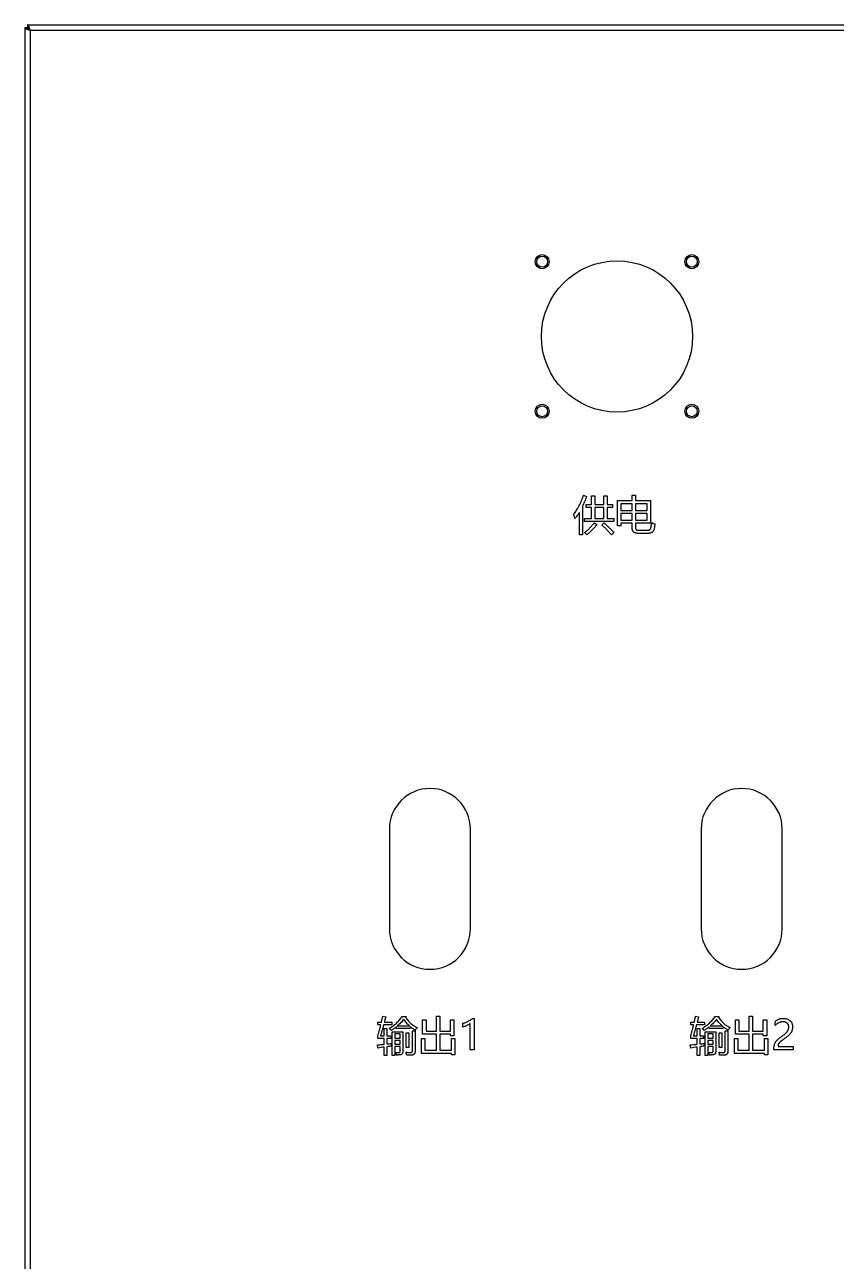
# Model space of a CAD drawing. Header units: millimetres. Extents: x 1359 to 3697, y -340 to 585.
# Drawn here: x 1359 to 1619.3, y 92.4 to 489 of the extents above; entities that cross this region are included whole.
import ezdxf

# ---------------------------------------------------------------- set-up
doc = ezdxf.new("R2010")
doc.units = ezdxf.units.MM

msp = doc.modelspace()

# ---------------------------------------------------------------- linework, layer by layer
at = {"color": 7, "linetype": 'Continuous', "lineweight": 25}
for p, q in [((1358.99, 488.17), (1358.99, -228.09)), ((1358.99, 488.17), (1359.79, 488.17)), ((1359.87, 489.04), (1818.12, 489.04)), ((1359.87, 489.04), (1359.87, 488.24)), ((1360.79, 487.24), (1360.79, -227.16)), ((1817.19, 487.24), (1360.79, 487.24)), ((1475.99, 231.04), (1475.99, 199.04)), ((1501.99, 199.04), (1501.99, 231.04)), ((1575.99, 231.04), (1575.99, 199.04)), ((1601.99, 199.04), (1601.99, 231.04))]:
    msp.add_line(p, q, dxfattribs=at)
at = {"color": 1, "linetype": 'Continuous', "lineweight": 25}
for p, q in [((1538.25, 338.08), (1539.23, 337.71)), ((1540.82, 337.96), (1541.91, 337.96)), ((1540.82, 335.15), (1540.82, 337.96)), ((1541.91, 337.96), (1541.91, 335.15)), ((1544.72, 337.96), (1545.82, 337.96)), ((1544.72, 335.15), (1544.72, 337.96)), ((1545.82, 337.96), (1545.82, 335.15)), ((1553.86, 338.08), (1554.96, 338.08)), ((1553.86, 336.37), (1553.86, 338.08)), ((1554.96, 338.08), (1554.96, 336.37)), ((1537.89, 334.51), (1537.89, 325.4)), ((1539.11, 335.15), (1540.82, 335.15)), ((1539.11, 334.18), (1539.11, 335.15)), ((1540.82, 334.18), (1539.11, 334.18)), ((1540.82, 330.64), (1540.82, 334.18)), ((1541.91, 335.15), (1544.72, 335.15)), ((1544.72, 334.18), (1541.91, 334.18)), ((1541.91, 334.18), (1541.91, 330.64)), ((1544.72, 330.64), (1544.72, 334.18)), ((1545.82, 335.15), (1547.52, 335.15)), ((1545.82, 334.18), (1545.82, 330.64)), ((1547.52, 334.18), (1545.82, 334.18)), ((1547.52, 335.15), (1547.52, 334.18)), ((1549.11, 336.37), (1553.86, 336.37)), ((1549.11, 328.32), (1549.11, 336.37)), ((1550.21, 335.4), (1550.21, 333.2)), ((1553.86, 335.4), (1550.21, 335.4)), ((1550.21, 333.2), (1553.86, 333.2)), ((1553.86, 333.2), (1553.86, 335.4)), ((1554.96, 336.37), (1559.72, 336.37)), ((1554.96, 335.4), (1554.96, 333.2)), ((1558.62, 335.4), (1554.96, 335.4)), ((1554.96, 333.2), (1558.62, 333.2)), ((1558.62, 333.2), (1558.62, 335.4)), ((1559.72, 336.37), (1559.72, 329.18)), ((1536.91, 325.4), (1536.91, 332.61)), ((1538.62, 330.64), (1540.82, 330.64)), ((1538.62, 329.66), (1538.62, 330.64)), ((1548.01, 329.66), (1538.62, 329.66)), ((1541.7, 329.3), (1542.52, 328.68)), ((1541.91, 330.64), (1544.72, 330.64)), ((1544.11, 328.66), (1544.81, 329.3)), ((1545.82, 330.64), (1548.01, 330.64)), ((1548.01, 330.64), (1548.01, 329.66)), ((1553.86, 332.23), (1550.21, 332.23)), ((1550.21, 332.23), (1550.21, 330.15)), ((1550.21, 330.15), (1553.86, 330.15)), ((1553.86, 330.15), (1553.86, 332.23)), ((1558.62, 332.23), (1554.96, 332.23)), ((1554.96, 332.23), (1554.96, 330.15)), ((1554.96, 330.15), (1558.62, 330.15)), ((1558.62, 330.15), (1558.62, 332.23)), ((1537.89, 325.4), (1536.91, 325.4)), ((1548.01, 326.18), (1547.19, 325.4)), ((1550.21, 328.32), (1549.11, 328.32)), ((1550.21, 329.18), (1550.21, 328.32)), ((1553.86, 329.18), (1550.21, 329.18)), ((1553.86, 327.67), (1553.86, 329.18)), ((1554.96, 329.18), (1554.96, 327.65)), ((1559.72, 329.18), (1554.96, 329.18)), ((1559.09, 325.88), (1555.67, 325.88)), ((1555.77, 326.86), (1558.74, 326.86)), ((1473.85, 171.03), (1474.82, 170.82)), ((1480.1, 170.91), (1481.44, 170.91)), ((1481.44, 170.91), (1481.22, 170.63)), ((1491.04, 171.03), (1492.14, 171.03)), ((1491.04, 166.15), (1491.04, 171.03)), ((1492.14, 171.03), (1492.14, 166.15)), ((1574.21, 171.03), (1575.19, 170.82)), ((1580.46, 170.91), (1581.8, 170.91)), ((1581.8, 170.91), (1581.59, 170.63)), ((1591.41, 171.03), (1592.51, 171.03)), ((1591.41, 166.15), (1591.41, 171.03)), ((1592.51, 171.03), (1592.51, 166.15)), ((1472.26, 169.08), (1473.42, 169.08)), ((1472.26, 168.22), (1472.26, 169.08)), ((1473.21, 168.22), (1472.26, 168.22)), ((1476.73, 168.22), (1474.14, 168.22)), ((1474.33, 167.01), (1475.19, 167.01)), ((1474.33, 164.69), (1474.33, 167.01)), ((1474.36, 169.08), (1476.73, 169.08)), ((1475.19, 167.01), (1475.19, 164.69)), ((1476.73, 169.08), (1476.73, 168.22)), ((1478.24, 167.01), (1478.24, 167.61)), ((1482.63, 167.01), (1478.24, 167.01)), ((1478.51, 167.86), (1482.42, 167.86)), ((1482.63, 167.67), (1482.63, 167.01)), ((1486.65, 169.81), (1487.75, 169.81)), ((1486.65, 165.18), (1486.65, 169.81)), ((1487.75, 169.81), (1487.75, 166.15)), ((1495.55, 169.81), (1496.65, 169.81)), ((1495.55, 166.15), (1495.55, 169.81)), ((1496.65, 169.81), (1496.65, 164.69)), ((1499.58, 167.49), (1499.58, 168.71)), ((1501.9, 160.18), (1501.9, 168.67)), ((1502.64, 170.3), (1503.12, 170.3)), ((1503.12, 170.3), (1503.12, 160.18)), ((1572.63, 169.08), (1573.79, 169.08)), ((1572.63, 168.22), (1572.63, 169.08)), ((1573.58, 168.22), (1572.63, 168.22)), ((1577.1, 168.22), (1574.5, 168.22)), ((1574.7, 167.01), (1575.55, 167.01)), ((1574.7, 164.69), (1574.7, 167.01)), ((1574.72, 169.08), (1577.1, 169.08)), ((1575.55, 167.01), (1575.55, 164.69)), ((1577.1, 169.08), (1577.1, 168.22)), ((1578.6, 167.01), (1578.6, 167.61)), ((1582.99, 167.01), (1578.6, 167.01)), ((1578.87, 167.86), (1582.79, 167.86)), ((1582.99, 167.67), (1582.99, 167.01)), ((1587.02, 169.81), (1588.12, 169.81)), ((1587.02, 165.18), (1587.02, 169.81)), ((1588.12, 169.81), (1588.12, 166.15)), ((1595.92, 169.81), (1597.02, 169.81)), ((1595.92, 166.15), (1595.92, 169.81)), ((1597.02, 169.81), (1597.02, 164.69)), ((1599.7, 167.98), (1599.7, 169.21)), ((1472.26, 163.83), (1472.26, 164.73)), ((1474.33, 163.83), (1472.26, 163.83)), ((1473.12, 164.69), (1474.33, 164.69)), ((1474.33, 161.98), (1474.33, 163.83)), ((1475.19, 164.69), (1476.41, 164.69)), ((1475.19, 163.83), (1475.19, 162.08)), ((1476.41, 163.83), (1475.19, 163.83)), ((1476.41, 164.69), (1476.41, 163.83)), ((1476.9, 166.03), (1480.31, 166.03)), ((1476.9, 158.35), (1476.9, 166.03)), ((1479.46, 165.3), (1477.75, 165.3)), ((1477.75, 165.3), (1477.75, 163.96)), ((1477.75, 163.96), (1479.46, 163.96)), ((1479.46, 163.22), (1477.75, 163.22)), ((1477.75, 163.22), (1477.75, 162.01)), ((1479.46, 163.96), (1479.46, 165.3)), ((1479.46, 162.01), (1479.46, 163.22)), ((1480.31, 166.03), (1480.31, 159.72)), ((1481.41, 165.66), (1482.26, 165.66)), ((1481.41, 160.91), (1481.41, 165.66)), ((1482.26, 165.66), (1482.26, 160.91)), ((1483.36, 166.27), (1484.21, 166.27)), ((1483.36, 160), (1483.36, 166.27)), ((1484.21, 166.27), (1484.21, 159.93)), ((1486.29, 163.83), (1487.38, 163.83)), ((1486.29, 159.08), (1486.29, 163.83)), ((1491.04, 165.18), (1486.65, 165.18)), ((1487.38, 163.83), (1487.38, 160.05)), ((1487.75, 166.15), (1491.04, 166.15)), ((1491.04, 160.05), (1491.04, 165.18)), ((1492.14, 166.15), (1495.55, 166.15)), ((1492.14, 165.18), (1492.14, 160.05)), ((1495.55, 165.18), (1492.14, 165.18)), ((1495.55, 164.69), (1495.55, 165.18)), ((1496.65, 164.69), (1495.55, 164.69)), ((1495.92, 163.83), (1497.02, 163.83)), ((1495.92, 160.05), (1495.92, 163.83)), ((1497.02, 163.83), (1497.02, 158.59)), ((1572.63, 163.83), (1572.63, 164.73)), ((1574.7, 163.83), (1572.63, 163.83)), ((1573.48, 164.69), (1574.7, 164.69)), ((1574.7, 161.98), (1574.7, 163.83)), ((1575.55, 164.69), (1576.77, 164.69)), ((1575.55, 163.83), (1575.55, 162.08)), ((1576.77, 163.83), (1575.55, 163.83)), ((1576.77, 164.69), (1576.77, 163.83)), ((1577.26, 166.03), (1580.68, 166.03)), ((1577.26, 158.35), (1577.26, 166.03)), ((1579.82, 165.3), (1578.12, 165.3)), ((1578.12, 165.3), (1578.12, 163.96)), ((1578.12, 163.96), (1579.82, 163.96)), ((1579.82, 163.22), (1578.12, 163.22)), ((1578.12, 163.22), (1578.12, 162.01)), ((1579.82, 163.96), (1579.82, 165.3)), ((1579.82, 162.01), (1579.82, 163.22)), ((1580.68, 166.03), (1580.68, 159.72)), ((1581.77, 165.66), (1582.63, 165.66)), ((1581.77, 160.91), (1581.77, 165.66)), ((1582.63, 165.66), (1582.63, 160.91)), ((1583.73, 166.27), (1584.58, 166.27)), ((1583.73, 160), (1583.73, 166.27)), ((1584.58, 166.27), (1584.58, 159.93)), ((1586.65, 163.83), (1587.75, 163.83)), ((1586.65, 159.08), (1586.65, 163.83)), ((1591.41, 165.18), (1587.02, 165.18)), ((1587.75, 163.83), (1587.75, 160.05)), ((1588.12, 166.15), (1591.41, 166.15)), ((1591.41, 160.05), (1591.41, 165.18)), ((1592.51, 166.15), (1595.92, 166.15)), ((1592.51, 165.18), (1592.51, 160.05)), ((1595.92, 165.18), (1592.51, 165.18)), ((1595.92, 164.69), (1595.92, 165.18)), ((1597.02, 164.69), (1595.92, 164.69)), ((1596.29, 163.83), (1597.38, 163.83)), ((1596.29, 160.05), (1596.29, 163.83)), ((1597.38, 163.83), (1597.38, 158.59)), ((1472.28, 160.79), (1472.14, 161.76)), ((1474.33, 158.35), (1474.33, 161.1)), ((1475.19, 161.22), (1475.19, 158.35)), ((1477.75, 162.01), (1479.46, 162.01)), ((1477.75, 161.27), (1477.75, 158.35)), ((1479.46, 161.27), (1477.75, 161.27)), ((1478.12, 159.32), (1479.01, 159.32)), ((1479.46, 159.82), (1479.46, 161.27)), ((1482.26, 160.91), (1481.41, 160.91)), ((1495.92, 159.08), (1486.29, 159.08)), ((1487.38, 160.05), (1491.04, 160.05)), ((1492.14, 160.05), (1495.92, 160.05)), ((1495.92, 158.59), (1495.92, 159.08)), ((1503.12, 160.18), (1501.9, 160.18)), ((1572.64, 160.79), (1572.51, 161.76)), ((1574.7, 158.35), (1574.7, 161.1)), ((1575.55, 161.22), (1575.55, 158.35)), ((1578.12, 162.01), (1579.82, 162.01)), ((1578.12, 161.27), (1578.12, 158.35)), ((1579.82, 161.27), (1578.12, 161.27)), ((1578.48, 159.32), (1579.38, 159.32)), ((1579.82, 159.82), (1579.82, 161.27)), ((1582.63, 160.91), (1581.77, 160.91)), ((1596.29, 159.08), (1586.65, 159.08)), ((1587.75, 160.05), (1591.41, 160.05)), ((1592.51, 160.05), (1596.29, 160.05)), ((1596.29, 158.59), (1596.29, 159.08)), ((1599.33, 160.18), (1599.33, 160.67)), ((1605.55, 160.18), (1599.33, 160.18)), ((1600.65, 161.27), (1605.55, 161.27)), ((1605.55, 161.27), (1605.55, 160.18)), ((1475.19, 158.35), (1474.33, 158.35)), ((1477.75, 158.35), (1476.9, 158.35)), ((1497.02, 158.59), (1495.92, 158.59)), ((1575.55, 158.35), (1574.7, 158.35)), ((1578.12, 158.35), (1577.26, 158.35)), ((1597.38, 158.59), (1596.29, 158.59))]:
    msp.add_line(p, q, dxfattribs=at)
at = {"color": 1, "linetype": 'Continuous', "lineweight": 25, "flags": 128}
for points in [[(1474.82, 170.82), (1474.56, 169.85), (1474.36, 169.08)], [(1575.19, 170.82), (1574.93, 169.85), (1574.72, 169.08)]]:
    msp.add_lwpolyline(points, dxfattribs=at)
at = {"color": 7, "linetype": 'Continuous', "lineweight": 25}
for centre, radius in [((1524.99, 413.04), 2.25), ((1524.99, 413.04), 1.75), ((1548.99, 389.04), 24.25), ((1572.99, 413.04), 2.25), ((1572.99, 413.04), 1.75), ((1524.99, 365.04), 2.25), ((1524.99, 365.04), 1.75), ((1572.99, 365.04), 2.25), ((1572.99, 365.04), 1.75)]:
    msp.add_circle(centre, radius, dxfattribs=at)
for centre, start, end in [((1488.99, 231.04), 0, 180), ((1588.99, 231.04), 0, 180), ((1488.99, 199.04), 180, 0), ((1588.99, 199.04), 180, 0)]:
    msp.add_arc(centre, 13, start, end, dxfattribs=at)
for points, knots in [([(1358.99, 488.17), (1358.99, 488.13), (1359.01, 488.09), (1359.05, 488.02), (1359.09, 487.98), (1359.18, 487.9), (1359.23, 487.86), (1359.36, 487.78), (1359.44, 487.74), (1359.6, 487.67), (1359.7, 487.63), (1359.89, 487.55), (1360, 487.51), (1360.32, 487.4), (1360.56, 487.32), (1360.79, 487.24)], [0, 0, 0, 0, 0.125, 0.125, 0.25, 0.25, 0.375, 0.375, 0.5, 0.5, 0.625, 0.625, 0.75, 0.75, 1, 1, 1, 1]), ([(1359.79, 488.17), (1359.79, 488.09), (1359.82, 488.02), (1359.92, 487.86), (1360, 487.78), (1360.18, 487.63), (1360.29, 487.55), (1360.53, 487.39), (1360.66, 487.32), (1360.79, 487.24)], [0, 0, 0, 0, 0.25, 0.25, 0.5, 0.5, 0.75, 0.75, 1, 1, 1, 1]), ([(1360.79, 487.24), (1360.76, 487.36), (1360.72, 487.48), (1360.64, 487.71), (1360.6, 487.82), (1360.52, 488.04), (1360.48, 488.14), (1360.41, 488.34), (1360.37, 488.43), (1360.29, 488.6), (1360.25, 488.67), (1360.18, 488.8), (1360.14, 488.86), (1360.02, 488.99), (1359.94, 489.04), (1359.87, 489.04)], [0, 0, 0, 0, 0.125, 0.125, 0.25, 0.25, 0.375, 0.375, 0.5, 0.5, 0.625, 0.625, 0.75, 0.75, 1, 1, 1, 1]), ([(1360.79, 487.24), (1360.72, 487.37), (1360.64, 487.5), (1360.48, 487.75), (1360.41, 487.86), (1360.25, 488.04), (1360.17, 488.12), (1360.02, 488.22), (1359.94, 488.24), (1359.87, 488.24)], [0, 0, 0, 0, 0.25, 0.25, 0.5, 0.5, 0.75, 0.75, 1, 1, 1, 1])]:
    msp.add_open_spline(points, degree=3, knots=knots, dxfattribs=at)
at = {"color": 1, "linetype": 'Continuous', "lineweight": 25}
for points, knots in [([(1535.08, 331.86), (1535.25, 332.09), (1535.58, 332.55), (1536.04, 333.27), (1536.48, 334.01), (1536.89, 334.78), (1537.27, 335.57), (1537.63, 336.38), (1537.96, 337.22), (1538.16, 337.79), (1538.25, 338.08)], [0, 0, 0, 0, 0.121117, 0.243182, 0.365881, 0.489797, 0.614891, 0.741599, 0.869759, 1, 1, 1, 1]), ([(1539.23, 337.71), (1539.12, 337.42), (1538.91, 336.86), (1538.58, 336.05), (1538.24, 335.26), (1538, 334.76), (1537.89, 334.51)], [0, 0, 0, 0, 0.263188, 0.517261, 0.76306, 1, 1, 1, 1]), ([(1535.52, 330.64), (1535.49, 330.74), (1535.43, 330.93), (1535.32, 331.23), (1535.21, 331.54), (1535.13, 331.75), (1535.08, 331.86)], [0, 0, 0, 0, 0.232466, 0.475661, 0.732412, 1, 1, 1, 1]), ([(1536.91, 332.61), (1536.8, 332.44), (1536.58, 332.08), (1536.23, 331.58), (1535.88, 331.1), (1535.64, 330.79), (1535.52, 330.64)], [0, 0, 0, 0, 0.262056, 0.515764, 0.761811, 1, 1, 1, 1]), ([(1538.62, 326.14), (1538.76, 326.25), (1539.03, 326.46), (1539.43, 326.8), (1539.83, 327.16), (1540.22, 327.54), (1540.6, 327.95), (1540.97, 328.38), (1541.34, 328.83), (1541.58, 329.14), (1541.7, 329.3)], [0, 0, 0, 0, 0.11688, 0.235413, 0.356396, 0.479707, 0.605513, 0.73428, 0.865822, 1, 1, 1, 1]), ([(1544.81, 329.3), (1544.98, 329.15), (1545.3, 328.85), (1545.77, 328.41), (1546.21, 327.99), (1546.63, 327.59), (1547.01, 327.21), (1547.37, 326.85), (1547.7, 326.51), (1547.91, 326.29), (1548.01, 326.18)], [0, 0, 0, 0, 0.151117, 0.29496, 0.431225, 0.559937, 0.681088, 0.794703, 0.901106, 1, 1, 1, 1]), ([(1559.79, 327.45), (1559.81, 327.51), (1559.85, 327.62), (1559.89, 327.81), (1559.93, 328.02), (1559.97, 328.24), (1560, 328.48), (1560.03, 328.74), (1560.06, 329.01), (1560.08, 329.2), (1560.08, 329.3)], [0, 0, 0, 0, 0.094238, 0.196549, 0.307576, 0.428217, 0.55758, 0.695874, 0.842922, 1, 1, 1, 1]), ([(1560.08, 329.3), (1560.15, 329.27), (1560.31, 329.2), (1560.56, 329.11), (1560.86, 329), (1561.07, 328.94), (1561.18, 328.9)], [0, 0, 0, 0, 0.196021, 0.429353, 0.696132, 1, 1, 1, 1]), ([(1539.32, 325.4), (1539.21, 325.53), (1539, 325.79), (1538.75, 326.02), (1538.62, 326.14)], [0, 0, 0, 0, 0.494786, 1, 1, 1, 1]), ([(1542.52, 328.68), (1542.27, 328.38), (1541.76, 327.79), (1540.96, 326.94), (1540.16, 326.14), (1539.6, 325.64), (1539.32, 325.4)], [0, 0, 0, 0, 0.258017, 0.510517, 0.757606, 1, 1, 1, 1]), ([(1547.19, 325.4), (1547.08, 325.53), (1546.85, 325.79), (1546.5, 326.18), (1546.14, 326.58), (1545.76, 326.99), (1545.37, 327.4), (1544.96, 327.81), (1544.54, 328.24), (1544.25, 328.51), (1544.11, 328.66)], [0, 0, 0, 0, 0.114434, 0.231784, 0.352066, 0.475583, 0.60205, 0.731798, 0.864543, 1, 1, 1, 1]), ([(1555.67, 325.88), (1555.6, 325.89), (1555.46, 325.89), (1555.25, 325.91), (1555.06, 325.94), (1554.88, 325.99), (1554.72, 326.06), (1554.57, 326.13), (1554.44, 326.22), (1554.32, 326.33), (1554.21, 326.45), (1554.12, 326.58), (1554.04, 326.73), (1553.97, 326.89), (1553.92, 327.07), (1553.89, 327.26), (1553.87, 327.46), (1553.87, 327.6), (1553.86, 327.67)], [0, 0, 0, 0, 0.075096, 0.145944, 0.212254, 0.275275, 0.334781, 0.391989, 0.447381, 0.501959, 0.556483, 0.611875, 0.668806, 0.727946, 0.790339, 0.856007, 0.925556, 1, 1, 1, 1]), ([(1554.96, 327.65), (1554.96, 327.59), (1554.97, 327.47), (1555.01, 327.31), (1555.07, 327.17), (1555.16, 327.05), (1555.28, 326.96), (1555.42, 326.9), (1555.59, 326.87), (1555.71, 326.86), (1555.77, 326.86)], [0, 0, 0, 0, 0.143897, 0.270363, 0.386363, 0.496841, 0.605518, 0.724188, 0.853181, 1, 1, 1, 1]), ([(1558.74, 326.86), (1558.81, 326.86), (1558.94, 326.86), (1559.13, 326.89), (1559.29, 326.94), (1559.43, 327), (1559.56, 327.08), (1559.66, 327.19), (1559.74, 327.31), (1559.78, 327.4), (1559.79, 327.45)], [0, 0, 0, 0, 0.158499, 0.3007249, 0.432021, 0.5514089, 0.6644441, 0.7732949, 0.8842964, 1, 1, 1, 1]), ([(1560.83, 327.11), (1560.81, 327.01), (1560.75, 326.83), (1560.62, 326.57), (1560.44, 326.36), (1560.24, 326.18), (1560, 326.05), (1559.73, 325.95), (1559.42, 325.89), (1559.2, 325.89), (1559.09, 325.88)], [0, 0, 0, 0, 0.130569, 0.251865, 0.367269, 0.481097, 0.597751, 0.720586, 0.853947, 1, 1, 1, 1]), ([(1561.18, 328.9), (1561.16, 328.73), (1561.11, 328.41), (1561.02, 327.94), (1560.93, 327.51), (1560.87, 327.24), (1560.83, 327.11)], [0, 0, 0, 0, 0.279369, 0.539508, 0.779725, 1, 1, 1, 1]), ([(1473.42, 169.08), (1473.46, 169.23), (1473.53, 169.55), (1473.63, 170.03), (1473.74, 170.52), (1473.81, 170.86), (1473.85, 171.03)], [0, 0, 0, 0, 0.238615, 0.484885, 0.738611, 1, 1, 1, 1]), ([(1475.92, 167.1), (1476.13, 167.22), (1476.55, 167.48), (1477.15, 167.9), (1477.72, 168.34), (1478.26, 168.8), (1478.77, 169.29), (1479.25, 169.8), (1479.69, 170.34), (1479.96, 170.72), (1480.1, 170.91)], [0, 0, 0, 0, 0.130451, 0.258523, 0.38458, 0.509505, 0.63269, 0.755465, 0.877763, 1, 1, 1, 1]), ([(1481.22, 170.63), (1481.35, 170.44), (1481.59, 170.07), (1482, 169.56), (1482.43, 169.08), (1482.89, 168.65), (1483.37, 168.26), (1483.87, 167.91), (1484.39, 167.6), (1484.76, 167.43), (1484.94, 167.34)], [0, 0, 0, 0, 0.133502, 0.263557, 0.390252, 0.514706, 0.637029, 0.758256, 0.879015, 1, 1, 1, 1]), ([(1573.79, 169.08), (1573.82, 169.23), (1573.89, 169.55), (1574, 170.03), (1574.11, 170.52), (1574.18, 170.86), (1574.21, 171.03)], [0, 0, 0, 0, 0.238615, 0.484885, 0.738611, 1, 1, 1, 1]), ([(1576.29, 167.1), (1576.5, 167.22), (1576.92, 167.48), (1577.52, 167.9), (1578.09, 168.34), (1578.63, 168.8), (1579.13, 169.29), (1579.61, 169.8), (1580.06, 170.34), (1580.33, 170.72), (1580.46, 170.91)], [0, 0, 0, 0, 0.130451, 0.258523, 0.38458, 0.509505, 0.63269, 0.755465, 0.877763, 1, 1, 1, 1]), ([(1581.59, 170.63), (1581.71, 170.44), (1581.96, 170.07), (1582.37, 169.56), (1582.8, 169.08), (1583.26, 168.65), (1583.73, 168.26), (1584.24, 167.91), (1584.76, 167.6), (1585.13, 167.43), (1585.31, 167.34)], [0, 0, 0, 0, 0.1335016, 0.2635574, 0.3902522, 0.5147058, 0.6370294, 0.7582556, 0.879015, 1, 1, 1, 1]), ([(1472.26, 164.73), (1472.3, 164.84), (1472.38, 165.09), (1472.5, 165.47), (1472.61, 165.87), (1472.73, 166.3), (1472.85, 166.75), (1472.97, 167.22), (1473.1, 167.71), (1473.17, 168.05), (1473.21, 168.22)], [0, 0, 0, 0, 0.103333, 0.212677, 0.328063, 0.449799, 0.577987, 0.71254, 0.853205, 1, 1, 1, 1]), ([(1474.14, 168.22), (1474.09, 168.05), (1474, 167.72), (1473.86, 167.23), (1473.73, 166.76), (1473.6, 166.31), (1473.47, 165.87), (1473.35, 165.46), (1473.23, 165.07), (1473.15, 164.81), (1473.12, 164.69)], [0, 0, 0, 0, 0.143912, 0.28256, 0.415447, 0.54293, 0.66544, 0.782546, 0.8939, 1, 1, 1, 1]), ([(1476.6, 166.4), (1476.54, 166.47), (1476.42, 166.6), (1476.25, 166.79), (1476.08, 166.95), (1475.97, 167.05), (1475.92, 167.1)], [0, 0, 0, 0, 0.288553, 0.551922, 0.78895, 1, 1, 1, 1]), ([(1478.24, 167.61), (1478.11, 167.51), (1477.84, 167.29), (1477.44, 166.98), (1477.02, 166.68), (1476.74, 166.49), (1476.6, 166.4)], [0, 0, 0, 0, 0.250636, 0.501448, 0.750797, 1, 1, 1, 1]), ([(1480.59, 169.96), (1480.42, 169.77), (1480.1, 169.39), (1479.59, 168.85), (1479.06, 168.34), (1478.69, 168.02), (1478.51, 167.86)], [0, 0, 0, 0, 0.253521, 0.504207, 0.753015, 1, 1, 1, 1]), ([(1482.42, 167.86), (1482.25, 168.01), (1481.9, 168.33), (1481.43, 168.84), (1480.98, 169.38), (1480.72, 169.77), (1480.59, 169.96)], [0, 0, 0, 0, 0.248975, 0.49795, 0.747533, 1, 1, 1, 1]), ([(1484.28, 166.52), (1484.13, 166.6), (1483.84, 166.78), (1483.42, 167.06), (1483.01, 167.35), (1482.76, 167.57), (1482.63, 167.67)], [0, 0, 0, 0, 0.252672, 0.504034, 0.752778, 1, 1, 1, 1]), ([(1484.94, 167.34), (1484.88, 167.26), (1484.74, 167.12), (1484.56, 166.9), (1484.41, 166.71), (1484.32, 166.58), (1484.28, 166.52)], [0, 0, 0, 0, 0.291151, 0.553636, 0.790275, 1, 1, 1, 1]), ([(1499.58, 168.71), (1499.71, 168.75), (1499.99, 168.83), (1500.4, 169), (1500.83, 169.18), (1501.26, 169.4), (1501.67, 169.63), (1502.04, 169.85), (1502.37, 170.07), (1502.55, 170.23), (1502.64, 170.3)], [0, 0, 0, 0, 0.1212417, 0.2488242, 0.3835918, 0.5255387, 0.6649087, 0.7898871, 0.9015462, 1, 1, 1, 1]), ([(1501.9, 168.67), (1501.84, 168.62), (1501.71, 168.5), (1501.48, 168.35), (1501.21, 168.17), (1500.89, 168), (1500.55, 167.84), (1500.22, 167.7), (1499.9, 167.58), (1499.68, 167.52), (1499.58, 167.49)], [0, 0, 0, 0, 0.088118, 0.194051, 0.318165, 0.461353, 0.608692, 0.747543, 0.877527, 1, 1, 1, 1]), ([(1572.63, 164.73), (1572.67, 164.84), (1572.75, 165.09), (1572.86, 165.47), (1572.98, 165.87), (1573.1, 166.3), (1573.22, 166.75), (1573.34, 167.22), (1573.46, 167.71), (1573.54, 168.05), (1573.58, 168.22)], [0, 0, 0, 0, 0.103333, 0.212677, 0.328063, 0.449799, 0.577987, 0.71254, 0.853205, 1, 1, 1, 1]), ([(1574.5, 168.22), (1574.46, 168.05), (1574.36, 167.72), (1574.23, 167.23), (1574.09, 166.76), (1573.97, 166.31), (1573.84, 165.87), (1573.72, 165.46), (1573.6, 165.07), (1573.52, 164.81), (1573.48, 164.69)], [0, 0, 0, 0, 0.1439124, 0.2825603, 0.4154467, 0.5429298, 0.66544, 0.7825461, 0.8938999, 1, 1, 1, 1]), ([(1576.97, 166.4), (1576.9, 166.47), (1576.79, 166.6), (1576.61, 166.79), (1576.45, 166.95), (1576.34, 167.05), (1576.29, 167.1)], [0, 0, 0, 0, 0.288553, 0.551922, 0.78895, 1, 1, 1, 1]), ([(1578.6, 167.61), (1578.47, 167.51), (1578.21, 167.29), (1577.8, 166.98), (1577.39, 166.68), (1577.11, 166.49), (1576.97, 166.4)], [0, 0, 0, 0, 0.250636, 0.501448, 0.750797, 1, 1, 1, 1]), ([(1580.95, 169.96), (1580.79, 169.77), (1580.47, 169.39), (1579.95, 168.85), (1579.43, 168.34), (1579.06, 168.02), (1578.87, 167.86)], [0, 0, 0, 0, 0.253521, 0.504207, 0.753015, 1, 1, 1, 1]), ([(1582.79, 167.86), (1582.61, 168.01), (1582.27, 168.33), (1581.8, 168.84), (1581.35, 169.38), (1581.09, 169.77), (1580.95, 169.96)], [0, 0, 0, 0, 0.248975, 0.49795, 0.747533, 1, 1, 1, 1]), ([(1584.64, 166.52), (1584.5, 166.6), (1584.2, 166.78), (1583.78, 167.06), (1583.38, 167.35), (1583.12, 167.57), (1582.99, 167.67)], [0, 0, 0, 0, 0.252672, 0.504034, 0.752778, 1, 1, 1, 1]), ([(1585.31, 167.34), (1585.24, 167.26), (1585.11, 167.12), (1584.93, 166.9), (1584.78, 166.71), (1584.68, 166.58), (1584.64, 166.52)], [0, 0, 0, 0, 0.291151, 0.553636, 0.790275, 1, 1, 1, 1]), ([(1599.7, 169.21), (1599.78, 169.29), (1599.95, 169.46), (1600.22, 169.68), (1600.51, 169.86), (1600.82, 170.02), (1601.15, 170.15), (1601.51, 170.23), (1601.89, 170.29), (1602.15, 170.29), (1602.29, 170.3)], [0, 0, 0, 0, 0.122882, 0.243149, 0.361275, 0.479609, 0.600631, 0.726103, 0.859024, 1, 1, 1, 1]), ([(1602.17, 169.2), (1602.06, 169.2), (1601.85, 169.19), (1601.53, 169.13), (1601.21, 169.03), (1600.89, 168.89), (1600.58, 168.71), (1600.27, 168.51), (1599.98, 168.26), (1599.79, 168.08), (1599.7, 167.98)], [0, 0, 0, 0, 0.111555, 0.225517, 0.343554, 0.46717, 0.594333, 0.724984, 0.859693, 1, 1, 1, 1]), ([(1602.05, 164.67), (1602.15, 164.74), (1602.33, 164.86), (1602.59, 165.06), (1602.83, 165.25), (1603.04, 165.43), (1603.23, 165.61), (1603.39, 165.78), (1603.54, 165.95), (1603.66, 166.11), (1603.76, 166.27), (1603.85, 166.43), (1603.93, 166.6), (1603.99, 166.77), (1604.03, 166.95), (1604.07, 167.14), (1604.09, 167.33), (1604.09, 167.46), (1604.09, 167.52)], [0, 0, 0, 0, 0.0949464, 0.183529, 0.2659175, 0.3428503, 0.4130241, 0.4780199, 0.5372697, 0.5913749, 0.6425085, 0.6931493, 0.7431283, 0.793215, 0.8435889, 0.8948147, 0.9469972, 1, 1, 1, 1]), ([(1604.09, 167.52), (1604.09, 167.59), (1604.09, 167.71), (1604.06, 167.89), (1604.02, 168.06), (1603.96, 168.22), (1603.89, 168.37), (1603.8, 168.51), (1603.7, 168.64), (1603.57, 168.76), (1603.44, 168.86), (1603.29, 168.95), (1603.13, 169.03), (1602.96, 169.09), (1602.78, 169.14), (1602.59, 169.17), (1602.38, 169.2), (1602.24, 169.2), (1602.17, 169.2)], [0, 0, 0, 0, 0.066031, 0.129294, 0.189627, 0.247856, 0.305102, 0.362385, 0.419577, 0.477911, 0.537166, 0.597032, 0.657821, 0.720448, 0.785433, 0.85377, 0.924739, 1, 1, 1, 1]), ([(1602.29, 170.3), (1602.4, 170.3), (1602.62, 170.29), (1602.93, 170.26), (1603.23, 170.2), (1603.52, 170.12), (1603.78, 170.02), (1604.03, 169.89), (1604.27, 169.75), (1604.48, 169.58), (1604.68, 169.39), (1604.85, 169.19), (1604.99, 168.96), (1605.11, 168.72), (1605.2, 168.47), (1605.26, 168.2), (1605.3, 167.92), (1605.31, 167.72), (1605.31, 167.62)], [0, 0, 0, 0, 0.072854, 0.142724, 0.209532, 0.273908, 0.336157, 0.397539, 0.457907, 0.518097, 0.577578, 0.635816, 0.693618, 0.751445, 0.810219, 0.870912, 0.93382, 1, 1, 1, 1]), ([(1605.31, 167.62), (1605.31, 167.53), (1605.31, 167.35), (1605.28, 167.09), (1605.24, 166.83), (1605.19, 166.59), (1605.12, 166.36), (1605.03, 166.13), (1604.92, 165.91), (1604.81, 165.71), (1604.67, 165.5), (1604.51, 165.3), (1604.32, 165.09), (1604.12, 164.89), (1603.89, 164.68), (1603.64, 164.47), (1603.37, 164.26), (1603.17, 164.13), (1603.08, 164.06)], [0, 0, 0, 0, 0.061423, 0.121357, 0.179083, 0.235831, 0.291495, 0.346256, 0.400408, 0.454253, 0.509659, 0.568478, 0.630635, 0.696371, 0.766466, 0.840152, 0.917818, 1, 1, 1, 1]), ([(1599.33, 160.67), (1599.34, 160.81), (1599.34, 161.08), (1599.39, 161.46), (1599.46, 161.81), (1599.56, 162.13), (1599.71, 162.44), (1599.88, 162.73), (1600.1, 163.02), (1600.31, 163.26), (1600.5, 163.45), (1600.67, 163.6), (1600.85, 163.77), (1601.05, 163.93), (1601.27, 164.11), (1601.52, 164.29), (1601.78, 164.48), (1601.96, 164.6), (1602.05, 164.67)], [0, 0, 0, 0, 0.081358, 0.157158, 0.227263, 0.292666, 0.357039, 0.424764, 0.495504, 0.570615, 0.61115, 0.655433, 0.703226, 0.755132, 0.810604, 0.869727, 0.933056, 1, 1, 1, 1]), ([(1603.08, 164.06), (1602.98, 163.99), (1602.78, 163.86), (1602.51, 163.66), (1602.26, 163.49), (1602.04, 163.32), (1601.84, 163.18), (1601.67, 163.04), (1601.53, 162.93), (1601.37, 162.8), (1601.21, 162.64), (1601.05, 162.46), (1600.91, 162.29), (1600.81, 162.11), (1600.74, 161.92), (1600.68, 161.72), (1600.65, 161.5), (1600.65, 161.35), (1600.65, 161.27)], [0, 0, 0, 0, 0.0941176, 0.1810146, 0.2597252, 0.3305412, 0.394164, 0.4500089, 0.4979976, 0.5381632, 0.6074772, 0.6705796, 0.7276039, 0.7792154, 0.8291432, 0.8821797, 0.9388671, 1, 1, 1, 1]), ([(1472.14, 161.76), (1472.5, 161.79), (1473.24, 161.86), (1473.97, 161.94), (1474.33, 161.98)], [0, 0, 0, 0, 0.497166, 1, 1, 1, 1]), ([(1474.33, 161.1), (1473.99, 161.05), (1473.31, 160.94), (1472.62, 160.84), (1472.28, 160.79)], [0, 0, 0, 0, 0.498436, 1, 1, 1, 1]), ([(1475.19, 162.08), (1475.43, 162.1), (1475.92, 162.16), (1476.41, 162.22), (1476.65, 162.25)], [0, 0, 0, 0, 0.495768, 1, 1, 1, 1]), ([(1476.53, 161.4), (1476.31, 161.37), (1475.86, 161.31), (1475.41, 161.25), (1475.19, 161.22)], [0, 0, 0, 0, 0.501307, 1, 1, 1, 1]), ([(1476.65, 162.25), (1476.63, 162.1), (1476.57, 161.82), (1476.54, 161.53), (1476.53, 161.4)], [0, 0, 0, 0, 0.526235, 1, 1, 1, 1]), ([(1478.29, 158.47), (1478.28, 158.52), (1478.26, 158.65), (1478.21, 158.84), (1478.17, 159.07), (1478.13, 159.24), (1478.12, 159.32)], [0, 0, 0, 0, 0.19631, 0.428636, 0.696532, 1, 1, 1, 1]), ([(1479.01, 159.32), (1479.05, 159.32), (1479.11, 159.33), (1479.21, 159.35), (1479.28, 159.39), (1479.35, 159.45), (1479.4, 159.52), (1479.43, 159.61), (1479.45, 159.71), (1479.46, 159.78), (1479.46, 159.82)], [0, 0, 0, 0, 0.137129, 0.257753, 0.370095, 0.479339, 0.590381, 0.710902, 0.845505, 1, 1, 1, 1]), ([(1480.31, 159.72), (1480.31, 159.63), (1480.3, 159.46), (1480.25, 159.23), (1480.18, 159.03), (1480.06, 158.87), (1479.91, 158.74), (1479.73, 158.65), (1479.52, 158.6), (1479.36, 158.59), (1479.28, 158.59)], [0, 0, 0, 0, 0.151857, 0.285777, 0.40609, 0.517158, 0.626233, 0.738421, 0.862223, 1, 1, 1, 1]), ([(1481.36, 159.44), (1481.49, 159.43), (1481.73, 159.39), (1482.09, 159.35), (1482.42, 159.33), (1482.63, 159.32), (1482.73, 159.32)], [0, 0, 0, 0, 0.2820893, 0.5437136, 0.7824323, 1, 1, 1, 1]), ([(1481.53, 158.49), (1481.51, 158.65), (1481.46, 158.97), (1481.39, 159.29), (1481.36, 159.44)], [0, 0, 0, 0, 0.494752, 1, 1, 1, 1]), ([(1482.73, 159.32), (1482.78, 159.32), (1482.88, 159.33), (1483.01, 159.36), (1483.12, 159.41), (1483.21, 159.49), (1483.28, 159.59), (1483.33, 159.71), (1483.35, 159.85), (1483.36, 159.95), (1483.36, 160)], [0, 0, 0, 0, 0.138839, 0.262668, 0.375219, 0.484802, 0.595558, 0.71476, 0.84873, 1, 1, 1, 1]), ([(1484.21, 159.93), (1484.21, 159.87), (1484.21, 159.76), (1484.2, 159.59), (1484.17, 159.44), (1484.14, 159.3), (1484.1, 159.17), (1484.05, 159.05), (1483.99, 158.94), (1483.92, 158.84), (1483.84, 158.75), (1483.75, 158.68), (1483.65, 158.61), (1483.54, 158.56), (1483.43, 158.52), (1483.3, 158.49), (1483.16, 158.47), (1483.07, 158.47), (1483.02, 158.47)], [0, 0, 0, 0, 0.081512, 0.158019, 0.229675, 0.296931, 0.361082, 0.420983, 0.478885, 0.534182, 0.588707, 0.642805, 0.696613, 0.751682, 0.809122, 0.869075, 0.932587, 1, 1, 1, 1]), ([(1572.51, 161.76), (1572.87, 161.79), (1573.6, 161.86), (1574.33, 161.94), (1574.7, 161.98)], [0, 0, 0, 0, 0.497166, 1, 1, 1, 1]), ([(1574.7, 161.1), (1574.36, 161.05), (1573.67, 160.94), (1572.99, 160.84), (1572.64, 160.79)], [0, 0, 0, 0, 0.498436, 1, 1, 1, 1]), ([(1575.55, 162.08), (1575.8, 162.1), (1576.28, 162.16), (1576.77, 162.22), (1577.02, 162.25)], [0, 0, 0, 0, 0.495768, 1, 1, 1, 1]), ([(1576.9, 161.4), (1576.67, 161.37), (1576.22, 161.31), (1575.78, 161.25), (1575.55, 161.22)], [0, 0, 0, 0, 0.501307, 1, 1, 1, 1]), ([(1577.02, 162.25), (1576.99, 162.1), (1576.94, 161.82), (1576.91, 161.53), (1576.9, 161.4)], [0, 0, 0, 0, 0.526235, 1, 1, 1, 1]), ([(1578.66, 158.47), (1578.65, 158.52), (1578.62, 158.65), (1578.58, 158.84), (1578.53, 159.07), (1578.5, 159.24), (1578.48, 159.32)], [0, 0, 0, 0, 0.19631, 0.428636, 0.696532, 1, 1, 1, 1]), ([(1579.38, 159.32), (1579.41, 159.32), (1579.48, 159.33), (1579.57, 159.35), (1579.65, 159.39), (1579.72, 159.45), (1579.76, 159.52), (1579.8, 159.61), (1579.82, 159.71), (1579.82, 159.78), (1579.82, 159.82)], [0, 0, 0, 0, 0.137129, 0.257753, 0.370095, 0.479339, 0.590381, 0.710902, 0.845505, 1, 1, 1, 1]), ([(1580.68, 159.72), (1580.67, 159.63), (1580.67, 159.46), (1580.62, 159.23), (1580.54, 159.03), (1580.43, 158.87), (1580.28, 158.74), (1580.1, 158.65), (1579.88, 158.6), (1579.73, 158.59), (1579.65, 158.59)], [0, 0, 0, 0, 0.151857, 0.285777, 0.40609, 0.517158, 0.626233, 0.738421, 0.862223, 1, 1, 1, 1]), ([(1581.72, 159.44), (1581.85, 159.43), (1582.1, 159.39), (1582.46, 159.35), (1582.79, 159.33), (1583, 159.32), (1583.1, 159.32)], [0, 0, 0, 0, 0.282089, 0.543714, 0.782432, 1, 1, 1, 1]), ([(1581.9, 158.49), (1581.88, 158.65), (1581.83, 158.97), (1581.76, 159.29), (1581.72, 159.44)], [0, 0, 0, 0, 0.494752, 1, 1, 1, 1]), ([(1583.1, 159.32), (1583.15, 159.32), (1583.24, 159.33), (1583.37, 159.36), (1583.48, 159.41), (1583.57, 159.49), (1583.64, 159.59), (1583.69, 159.71), (1583.72, 159.85), (1583.72, 159.95), (1583.73, 160)], [0, 0, 0, 0, 0.138839, 0.262668, 0.375219, 0.484802, 0.595558, 0.71476, 0.84873, 1, 1, 1, 1]), ([(1584.58, 159.93), (1584.58, 159.87), (1584.58, 159.76), (1584.56, 159.59), (1584.54, 159.44), (1584.51, 159.3), (1584.47, 159.17), (1584.41, 159.05), (1584.35, 158.94), (1584.28, 158.84), (1584.2, 158.75), (1584.11, 158.68), (1584.02, 158.61), (1583.91, 158.56), (1583.79, 158.52), (1583.66, 158.49), (1583.53, 158.47), (1583.43, 158.47), (1583.39, 158.47)], [0, 0, 0, 0, 0.081512, 0.158019, 0.229675, 0.296931, 0.361082, 0.420983, 0.478885, 0.534182, 0.588707, 0.642805, 0.696613, 0.751682, 0.809122, 0.869075, 0.932587, 1, 1, 1, 1]), ([(1479.28, 158.59), (1479.21, 158.59), (1479.07, 158.59), (1478.83, 158.56), (1478.57, 158.52), (1478.39, 158.49), (1478.29, 158.47)], [0, 0, 0, 0, 0.209782, 0.445315, 0.709184, 1, 1, 1, 1]), ([(1483.02, 158.47), (1482.91, 158.47), (1482.68, 158.46), (1482.32, 158.47), (1481.93, 158.48), (1481.67, 158.49), (1481.53, 158.49)], [0, 0, 0, 0, 0.225588, 0.4678367, 0.7255316, 1, 1, 1, 1]), ([(1579.65, 158.59), (1579.58, 158.59), (1579.43, 158.59), (1579.2, 158.56), (1578.93, 158.52), (1578.75, 158.49), (1578.66, 158.47)], [0, 0, 0, 0, 0.209782, 0.445315, 0.709184, 1, 1, 1, 1]), ([(1583.39, 158.47), (1583.27, 158.47), (1583.04, 158.46), (1582.68, 158.47), (1582.3, 158.48), (1582.04, 158.49), (1581.9, 158.49)], [0, 0, 0, 0, 0.225588, 0.4678367, 0.7255316, 1, 1, 1, 1])]:
    msp.add_open_spline(points, degree=3, knots=knots, dxfattribs=at)

doc.saveas('drawing.dxf')
